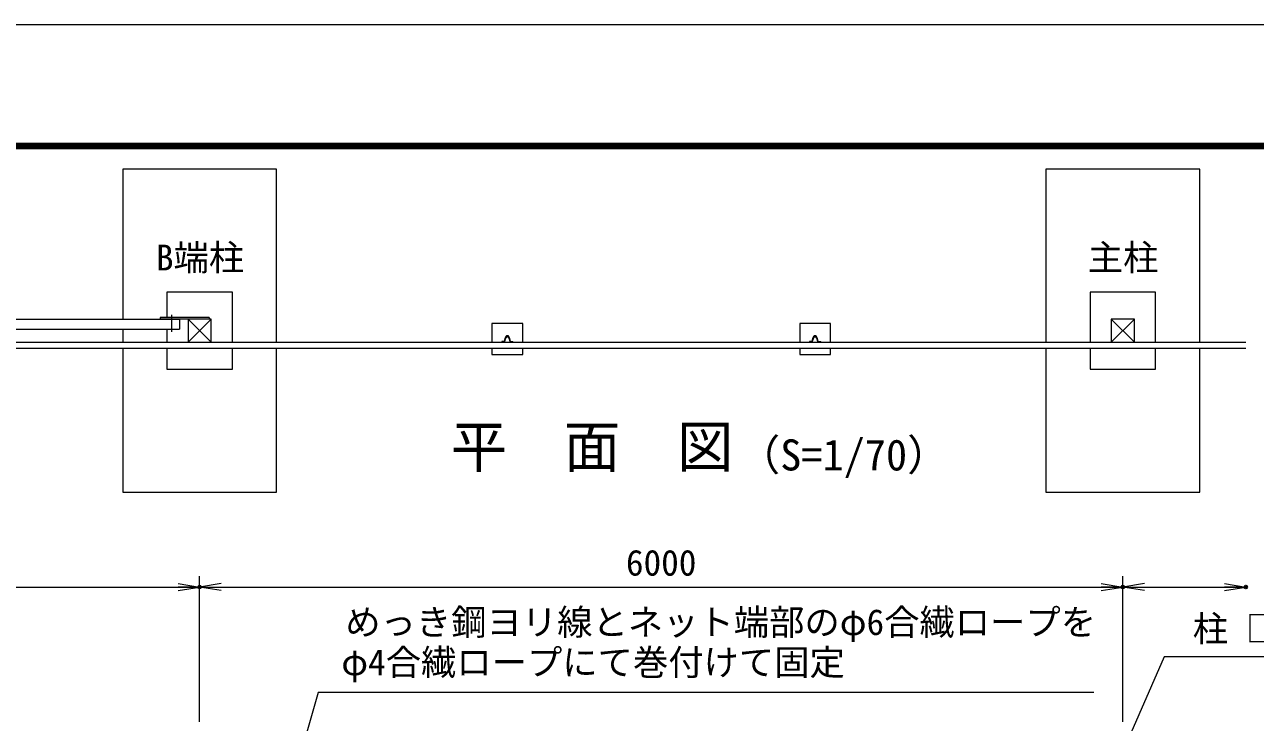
# Model space of a CAD drawing. Units: millimetres at full size; details may follow other scales. Extents: x -14700 to 14700, y -10395 to 10395.
# Drawn here: x -6782 to 1217, y 5859 to 10395 of the extents above; entities that cross this region are included whole.
import ezdxf
from ezdxf.enums import TextEntityAlignment as Align

# ---------------------------------------------------------------- set-up
doc = ezdxf.new("R2010")
doc.units = ezdxf.units.MM
doc.header["$LTSCALE"] = 40
doc.header["$PDMODE"] = 32
doc.header["$PDSIZE"] = 20
doc.linetypes.add('USER1', pattern=[50.8, 31.75, -6.35, 6.35, -6.35])
for name, color, linetype, lineweight in [('0-0_D-STR1', 1, 'Continuous', 18), ('0-1_D-BMK', 2, 'USER1', 13), ('0-2_D-STR3', 3, 'Continuous', 13), ('0-3_D-STR4', 7, 'Continuous', 18), ('0-6_D-STR-DIM', 7, 'Continuous', 13), ('0-7_0', 7, 'Continuous', 18), ('0-9_D-STR-TXT', 7, 'Continuous', 13), ('0-B_D-TTL-TXT', 7, 'Continuous', 13), ('0-C_D-TTL', 7, 'Continuous', 18)]:
    doc.layers.add(name, color=color, linetype=linetype, lineweight=lineweight)
doc.layers.add('0-8_Defpoints', color=253, linetype='Continuous')
doc.styles.add('ＭＳ ゴシック', font='')
doc.styles.get('ＭＳ ゴシック').set_extended_font_data('MS Gothic')

# ---------------------------------------------------------------- blocks, each defined once
blk = doc.blocks.new('_Open')
at = {"layer": '0-7_0'}
blk.add_line((-40, 6.67), (0, 0), dxfattribs=at)
blk.add_lwpolyline([(-40, -6.67), (0, 0), (-40, 0)], dxfattribs=at)

msp = doc.modelspace()

# ---------------------------------------------------------------- linework, layer by layer
at = {"layer": '0-0_D-STR1'}
for p, q in [((-11514.24, 8481.37), (-5774.24, 8481.37)), ((-5774.24, 8481.37), (-5774.24, 8416.37)), ((-5569.24, 8481.37), (-5719.24, 8331.37)), ((-5719.24, 8481.37), (-5569.24, 8331.37)), ((430.76, 8481.37), (280.76, 8331.37)), ((280.76, 8481.37), (430.76, 8331.37)), ((-11514.24, 8416.37), (-5774.24, 8416.37)), ((-11719.24, 8331.37), (1155.76, 8331.37)), ((-3680.74, 8333.37), (-3680.74, 8331.37)), ((-3664.71, 8331.37), (-3680.74, 8331.37)), ((-3668.98, 8334.87), (-3679.24, 8334.87)), ((-3638.67, 8371.37), (-3649.81, 8371.37)), ((-3640.17, 8366.87), (-3647.97, 8366.87)), ((-3623.77, 8331.37), (-3607.74, 8331.37)), ((-3619.49, 8334.87), (-3609.24, 8334.87)), ((-3607.74, 8333.37), (-3607.74, 8331.37)), ((-3607.74, 8333.37), (-3607.74, 8331.37)), ((-1680.74, 8333.37), (-1680.74, 8331.37)), ((-1664.71, 8331.37), (-1680.74, 8331.37)), ((-1668.98, 8334.87), (-1679.24, 8334.87)), ((-1638.67, 8371.37), (-1649.81, 8371.37)), ((-1640.17, 8366.87), (-1647.97, 8366.87)), ((-1623.77, 8331.37), (-1607.74, 8331.37)), ((-1619.49, 8334.87), (-1609.24, 8334.87)), ((-1607.74, 8333.37), (-1607.74, 8331.37)), ((-1607.74, 8333.37), (-1607.74, 8331.37)), ((-11719.24, 8291.37), (1155.76, 8291.37))]:
    msp.add_line(p, q, dxfattribs=at)
for points in [[(-5719.24, 8481.37), (-5719.24, 8331.37), (-5569.24, 8331.37), (-5569.24, 8481.37)], [(280.76, 8481.37), (280.76, 8331.37), (430.76, 8331.37), (430.76, 8481.37)]]:
    msp.add_lwpolyline(points, close=True, dxfattribs=at)
for centre, radius, start, end in [((-3679.24, 8333.37), 1.5, 90, 180), ((-3668.98, 8338.87), 4, 270, 348.8028), ((-3576.28, 8320.52), 90.5, 146.67148, 168.8028), ((-3664.71, 8333.87), 2.5, 270, 351.15527), ((-3579.24, 8320.57), 84, 147.4916, 171.15527), ((-3649.81, 8368.87), 2.5, 90, 146.67148), ((-3647.97, 8364.37), 2.5, 90, 147.4916), ((-3640.51, 8364.37), 2.5, 32.5084, 90), ((-3638.67, 8368.87), 2.5, 33.32852, 90), ((-3709.24, 8320.57), 84, 8.84473, 32.5084), ((-3712.2, 8320.52), 90.5, 11.1972, 33.32852), ((-3623.77, 8333.87), 2.5, 188.84473, 270), ((-3619.49, 8338.87), 4, 191.1972, 270), ((-3609.24, 8333.37), 1.5, 0, 90), ((-1679.24, 8333.37), 1.5, 90, 180), ((-1668.98, 8338.87), 4, 270, 348.8028), ((-1576.28, 8320.52), 90.5, 146.67148, 168.8028), ((-1664.71, 8333.87), 2.5, 270, 351.15527), ((-1579.24, 8320.57), 84, 147.4916, 171.15527), ((-1649.81, 8368.87), 2.5, 90, 146.67148), ((-1647.97, 8364.37), 2.5, 90, 147.4916), ((-1640.51, 8364.37), 2.5, 32.5084, 90), ((-1638.67, 8368.87), 2.5, 33.32852, 90), ((-1709.24, 8320.57), 84, 8.84473, 32.5084), ((-1712.2, 8320.52), 90.5, 11.1972, 33.32852), ((-1623.77, 8333.87), 2.5, 188.84473, 270), ((-1619.49, 8338.87), 4, 191.1972, 270), ((-1609.24, 8333.37), 1.5, 0, 90)]:
    msp.add_arc(centre, radius, start, end, dxfattribs=at)
at = {"layer": '0-1_D-BMK'}
msp.add_line((-5824.24, 8397.87), (-5824.24, 8508.87), dxfattribs=at)
at = {"layer": '0-2_D-STR3'}
for p, q in [((-5581.74, 8490.37), (-5901.74, 8490.37)), ((-5901.74, 8490.37), (-5901.74, 8481.37)), ((-5581.74, 8481.37), (-5901.74, 8481.37)), ((-5581.74, 8490.37), (-5581.74, 8481.37))]:
    msp.add_line(p, q, dxfattribs=at)
at = {"layer": '0-3_D-STR4'}
for p, q in [((-6144.24, 9456.37), (-6144.24, 8481.37)), ((-144.24, 9456.37), (-144.24, 8331.37)), ((-5856.74, 8656.37), (-5856.74, 8490.37)), ((143.26, 8656.37), (143.26, 8331.37)), ((-6144.24, 8416.37), (-6144.24, 8331.37)), ((-5856.74, 8416.37), (-5856.74, 8331.37)), ((-3744.24, 8451.37), (-3744.24, 8331.37)), ((-1744.24, 8451.37), (-1744.24, 8331.37)), ((-6144.24, 8291.37), (-6144.24, 7356.37)), ((-5856.74, 8291.37), (-5856.74, 8156.37)), ((-5144.24, 7356.37), (-5144.24, 8291.37)), ((-144.24, 8291.37), (-144.24, 7356.37)), ((143.26, 8291.37), (143.26, 8156.37)), ((855.76, 7356.37), (855.76, 8291.37)), ((-6144.24, 7356.37), (-5144.24, 7356.37)), ((-144.24, 7356.37), (855.76, 7356.37))]:
    msp.add_line(p, q, dxfattribs=at)
for points in [[(-5144.24, 8331.37), (-5144.24, 9456.37), (-6144.24, 9456.37)], [(855.76, 8331.37), (855.76, 9456.37), (-144.24, 9456.37)], [(-5431.74, 8331.37), (-5431.74, 8656.37), (-5856.74, 8656.37)], [(568.26, 8331.37), (568.26, 8656.37), (143.26, 8656.37)], [(-3544.24, 8331.37), (-3544.24, 8451.37), (-3744.24, 8451.37)], [(-1544.24, 8331.37), (-1544.24, 8451.37), (-1744.24, 8451.37)], [(-5856.74, 8156.37), (-5431.74, 8156.37), (-5431.74, 8291.37)], [(-3744.24, 8291.37), (-3744.24, 8251.37), (-3544.24, 8251.37), (-3544.24, 8291.37)], [(-1744.24, 8291.37), (-1744.24, 8251.37), (-1544.24, 8251.37), (-1544.24, 8291.37)], [(143.26, 8156.37), (568.26, 8156.37), (568.26, 8291.37)]]:
    msp.add_lwpolyline(points, dxfattribs=at)
at = {"layer": '0-6_D-STR-DIM'}
for p, q in [((-5644.24, 5863.52), (-5644.24, 6809.25)), ((-5644.24, 5863.52), (-5644.24, 6809.25)), ((355.76, 5863.52), (355.76, 6809.25)), ((355.76, 5863.52), (355.76, 6809.25)), ((-11644.24, 6739.25), (-5644.24, 6739.25)), ((-5644.24, 6739.25), (355.76, 6739.25)), ((355.76, 6739.25), (1155.76, 6739.25))]:
    msp.add_line(p, q, dxfattribs=at)
at = {"layer": '0-8_Defpoints'}
for p in [(-5644.24, 6739.25), (355.76, 6739.25), (1155.76, 6739.25)]:
    msp.add_point(p, dxfattribs=at)
at = {"layer": '0-9_D-STR-TXT'}
for points in [[(2616.35, 6286.31), (625.04, 6286.31), (378.45, 5719.59)], [(168.51, 6054.33), (-4873.31, 6054.33), (-4990.52, 5644.44)]]:
    msp.add_lwpolyline(points, dxfattribs=at)
at = {"layer": '0-C_D-TTL', "color": 2}
msp.add_lwpolyline([(-14700, 10395), (14700, 10395), (14700, -10395), (-14700, -10395)], close=True, dxfattribs=at)
at = {"layer": '0-C_D-TTL'}
for points in [[(-13755, 9625), (13755, 9625), (13755, -9625), (-13755, -9625)], [(-13746.25, 9616.25), (13746.25, 9616.25), (13746.25, -9616.25), (-13746.25, -9616.25)], [(-13737.5, 9607.5), (13737.5, 9607.5), (13737.5, -9607.5), (-13737.5, -9607.5)], [(-13728.75, 9598.75), (13728.75, 9598.75), (13728.75, -9598.75), (-13728.75, -9598.75)], [(-13720, 9590), (13720, 9590), (13720, -9590), (-13720, -9590)]]:
    msp.add_lwpolyline(points, close=True, dxfattribs=at)

# ---------------------------------------------------------------- block references
at = {"layer": '0-6_D-STR-DIM', "xscale": 3.5, "yscale": 3.5}
for p in [(-5644.24, 6739.25), (355.76, 6739.25), (1155.76, 6739.25)]:
    msp.add_blockref('_Open', p, dxfattribs=at)
at = {"layer": '0-6_D-STR-DIM', "xscale": 3.5, "yscale": 3.5, "rotation": 180}
for p in [(-5644.24, 6739.25), (355.76, 6739.25)]:
    msp.add_blockref('_Open', p, dxfattribs=at)

# ---------------------------------------------------------------- texts
at = {"layer": '0-6_D-STR-DIM', "style": 'ＭＳ ゴシック'}
msp.add_text('6000', height=168.3, dxfattribs=at).set_placement((-2873.56, 6762.87), align=Align.BOTTOM_LEFT)
at = {"layer": '0-9_D-STR-TXT', "style": 'ＭＳ ゴシック'}
for s, p in [('B端柱', (-5928.5, 8746.26)), ('主柱', (128.35, 8746.7)), ('めっき鋼ヨリ線とネット端部のφ6合繊ロープを', (-4697.74, 6376.68)), ('柱 □150x150x4.5', (810.38, 6333.92)), ('φ4合繊ロープにて巻付けて固定', (-4723.5, 6115.7))]:
    msp.add_text(s, height=168.3, dxfattribs=at).set_placement(p, align=Align.BOTTOM_LEFT)
at = {"layer": '0-B_D-TTL-TXT', "style": 'ＭＳ ゴシック'}
for s, height, p in [('平\u3000面\u3000図', 269.5, (-4012.63, 7436.19)), ('（S=1/70）', 202.1, (-2146.53, 7436.35))]:
    msp.add_text(s, height=height, dxfattribs=at).set_placement(p, align=Align.BOTTOM_LEFT)

doc.saveas('drawing.dxf')
